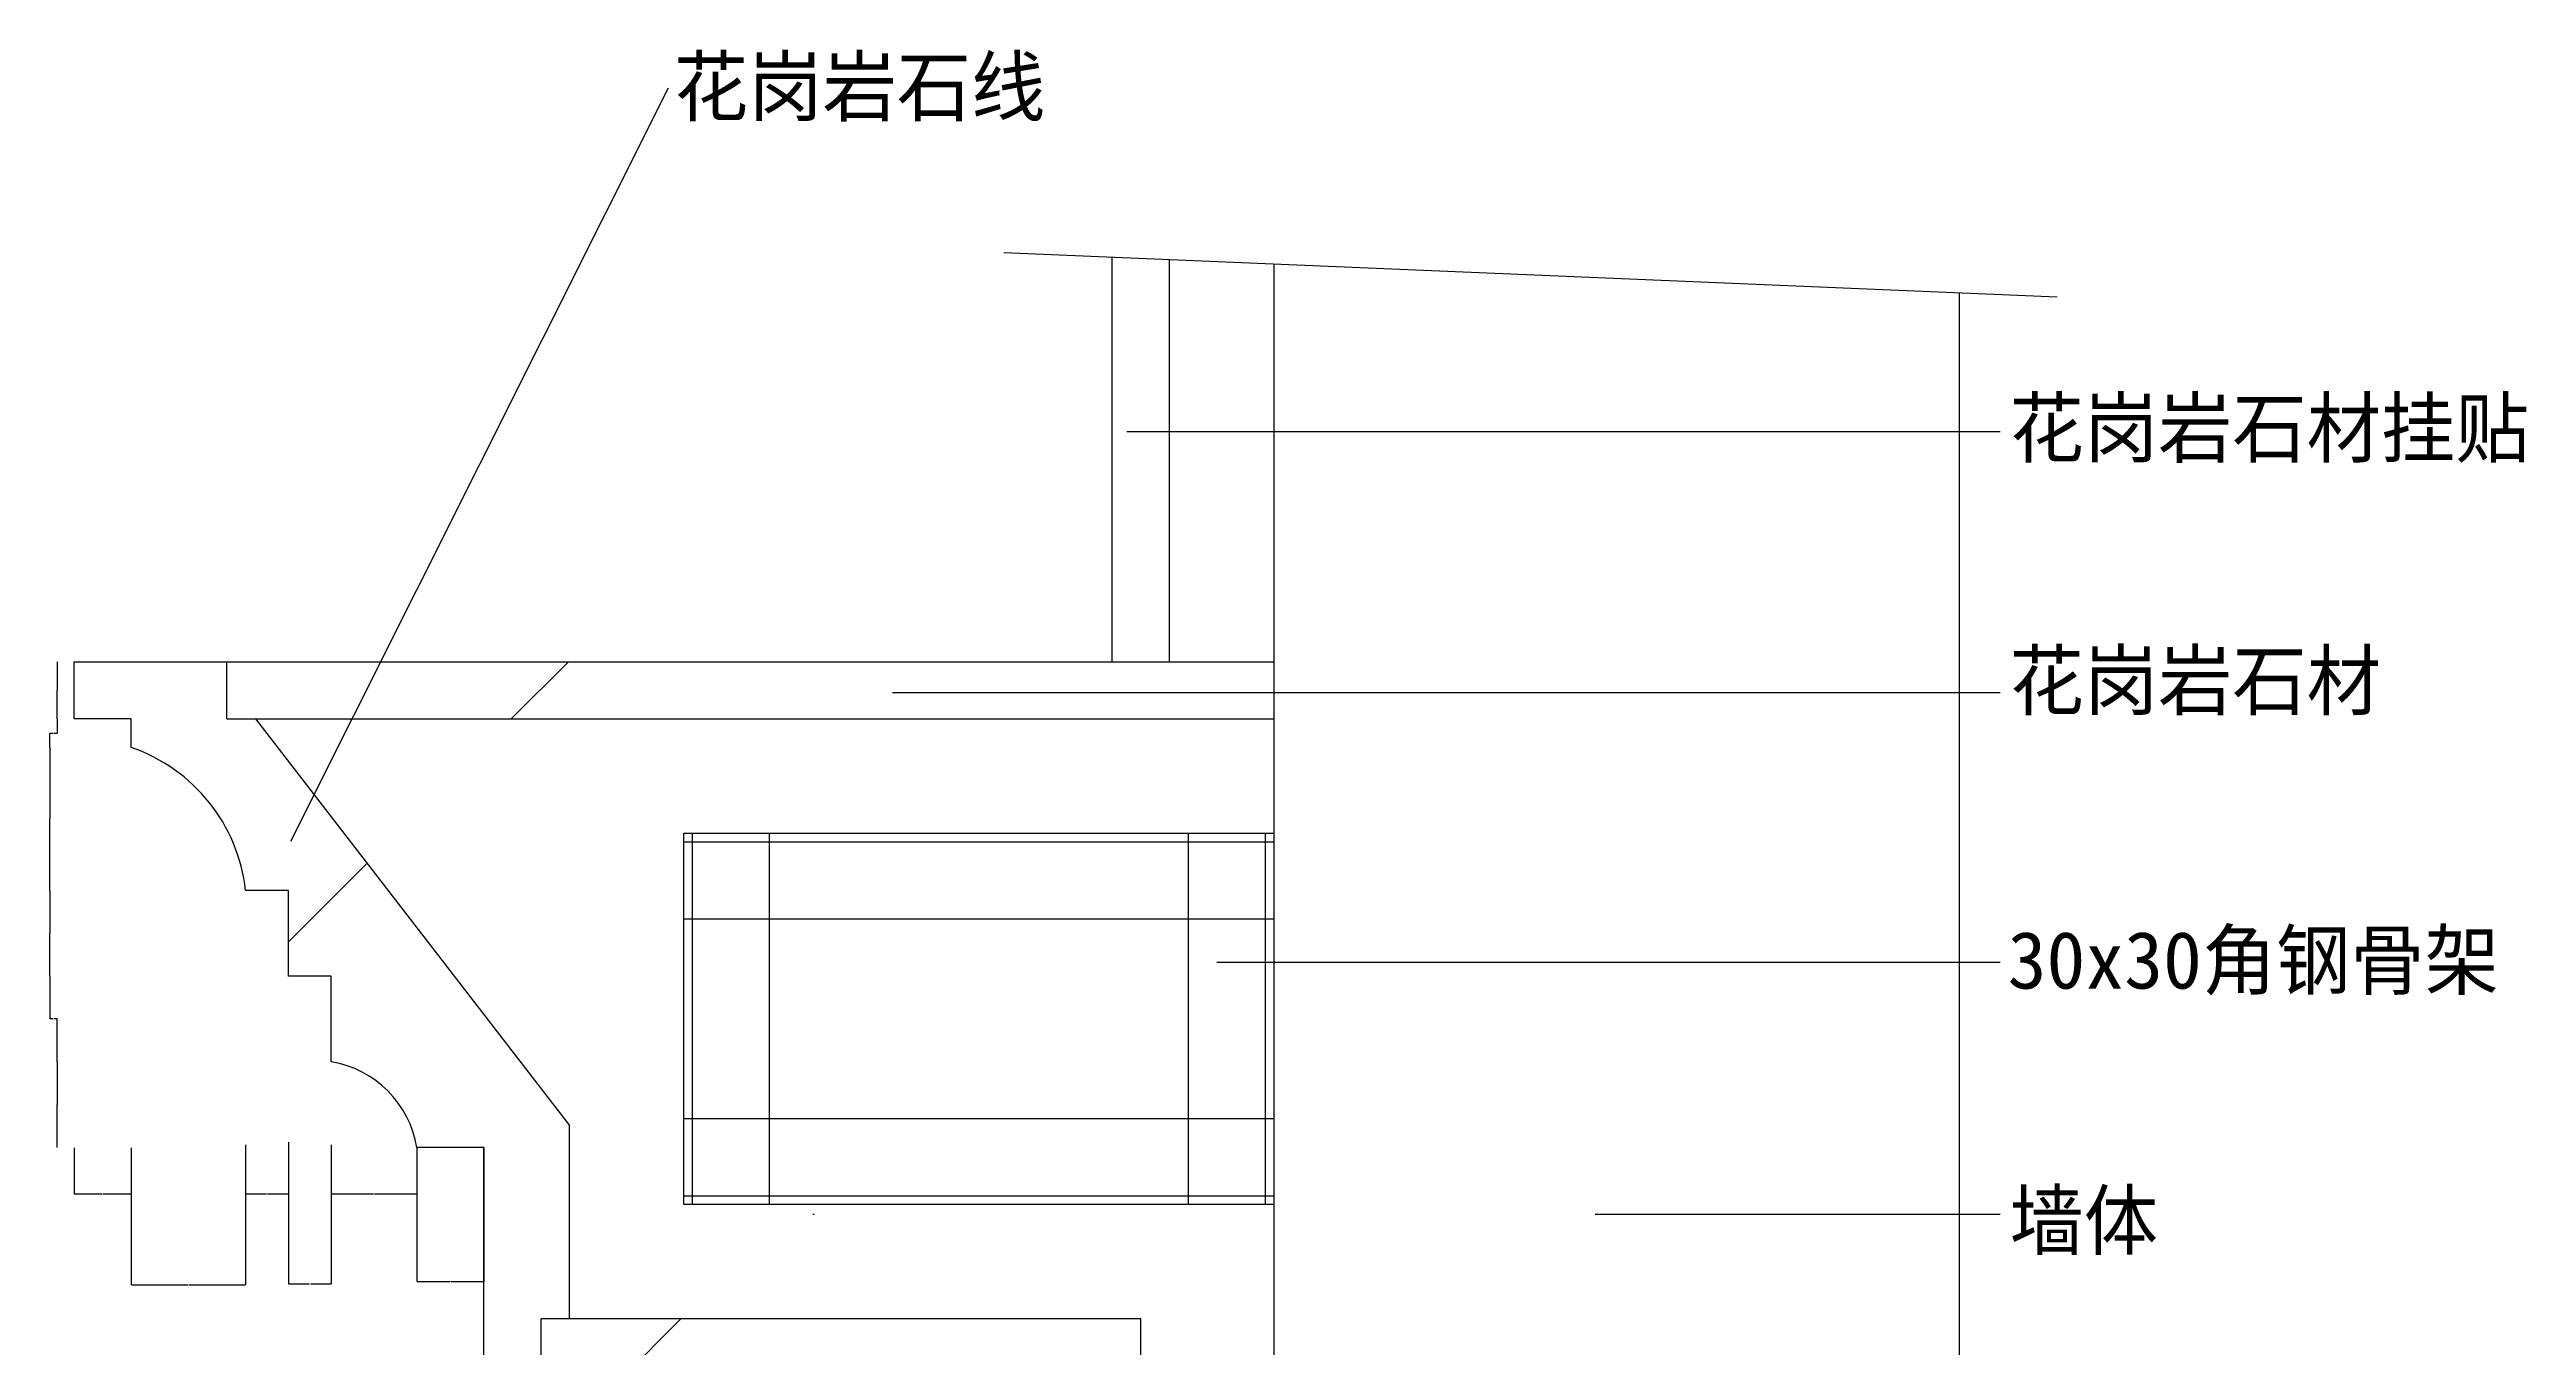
# Model space of a CAD drawing. Header units: metres. Extents: x 150 to 9015, y 196 to 11797.
# Drawn here: x 4663 to 8999, y 4372 to 6643 of the extents above; entities that cross this region are included whole.
import ezdxf

# ---------------------------------------------------------------- set-up
doc = ezdxf.new("R2010")
doc.units = ezdxf.units.M
for name, color, linetype in [('2', 2, 'Continuous'), ('3', 3, 'Continuous'), ('4', 4, 'Continuous'), ('7', 7, 'Continuous'), ('BH', 3, 'Continuous'), ('DIM', 3, 'Continuous'), ('TEXT', 3, 'Continuous')]:
    doc.layers.add(name, color=color, linetype=linetype)
doc.dimstyles.get("Standard").update_dxf_attribs({"dimtxt": 2.5, "dimasz": 2.5, "dimexe": 1.25, "dimexo": 0.625, "dimtad": 1, "dimcen": 2.5, "dimazin": 3, "dimtfac": 1, "dimtmove": 0, "dimatfit": 3})

# ---------------------------------------------------------------- blocks, each defined once
blk = doc.blocks.new('*D40')
for p, q in [((5156.37, 4726.08), (5156.37, 4640.35)), ((5306.37, 4721.6), (5306.37, 4640.35)), ((5156.62, 4640.35), (5230.37, 4640.35)), ((5232.37, 4640.35), (5306.12, 4640.35))]:
    blk.add_line(p, q)
at = {"layer": 'Defpoints'}
for p in [(5156.37, 4726.08), (5306.37, 4721.6), (5156.37, 4640.35)]:
    blk.add_point(p, dxfattribs=at)
at = {"layer": 'DIM', "insert": (5231.37, 4640.35), "char_height": 1, "attachment_point": 5}
blk.add_mtext('30', dxfattribs=at)
blk = doc.blocks.new('*D41')
for p, q in [((5306.37, 4721.6), (5306.37, 4487.25)), ((5423.62, 4721.6), (5423.62, 4487.25)), ((5306.62, 4487.25), (5363.995, 4487.25)), ((5365.995, 4487.25), (5423.37, 4487.25))]:
    blk.add_line(p, q)
at = {"layer": 'Defpoints'}
for p in [(5306.37, 4721.6), (5423.62, 4721.6), (5306.37, 4487.25)]:
    blk.add_point(p, dxfattribs=at)
at = {"layer": 'DIM', "insert": (5364.995, 4487.25), "char_height": 1, "attachment_point": 5}
blk.add_mtext('25', dxfattribs=at)
blk = doc.blocks.new('*D49')
for p, q in [((4676.62, 4871.6), (4676.62, 4796.6)), ((4676.37, 4796.6), (4676.12, 4796.6)), ((4676.62, 4721.6), (4676.62, 4796.6)), ((4676.62, 4796.6), (4676.62, 4796.6)), ((4676.87, 4796.6), (4677.12, 4796.6))]:
    blk.add_line(p, q)
at = {"layer": 'Defpoints'}
for p in [(4676.62, 4871.6), (4676.62, 4796.6), (4676.62, 4721.6)]:
    blk.add_point(p, dxfattribs=at)
at = {"layer": 'DIM', "insert": (4676.62, 4797.725), "char_height": 1, "attachment_point": 5}
blk.add_mtext('30', dxfattribs=at)
blk = doc.blocks.new('*D50')
for p, q in [((4706.37, 4721.06), (4706.37, 4640.35)), ((4806.37, 4721.06), (4806.37, 4640.35)), ((4706.62, 4640.35), (4755.37, 4640.35)), ((4757.37, 4640.35), (4806.12, 4640.35))]:
    blk.add_line(p, q)
at = {"layer": 'Defpoints'}
for p in [(4706.37, 4721.06), (4806.37, 4721.06), (4706.37, 4640.35)]:
    blk.add_point(p, dxfattribs=at)
at = {"layer": 'DIM', "insert": (4756.37, 4640.35), "char_height": 1, "attachment_point": 5}
blk.add_mtext('20', dxfattribs=at)
blk = doc.blocks.new('*D51')
for p, q in [((4806.37, 4721.06), (4806.37, 4481.39)), ((5006.37, 4726.08), (5006.37, 4481.39)), ((4806.62, 4481.39), (4905.37, 4481.39)), ((4907.37, 4481.39), (5006.12, 4481.39))]:
    blk.add_line(p, q)
at = {"layer": 'Defpoints'}
for p in [(4806.37, 4721.06), (5006.37, 4726.08), (4806.37, 4481.39)]:
    blk.add_point(p, dxfattribs=at)
at = {"layer": 'DIM', "insert": (4906.37, 4481.39), "char_height": 1, "attachment_point": 5}
blk.add_mtext('40', dxfattribs=at)
blk = doc.blocks.new('*D62')
for p, q in [((5081.37, 4731.1), (5081.37, 4640.35)), ((5006.37, 4726.08), (5006.37, 4640.35)), ((5006.62, 4640.35), (5042.87, 4640.35)), ((5044.87, 4640.35), (5081.12, 4640.35))]:
    blk.add_line(p, q)
at = {"layer": 'Defpoints'}
for p in [(5081.37, 4731.1), (5006.37, 4726.08), (5006.37, 4640.35)]:
    blk.add_point(p, dxfattribs=at)
at = {"layer": 'DIM', "insert": (5043.87, 4640.35), "char_height": 1, "attachment_point": 5}
blk.add_mtext('15', dxfattribs=at)
blk = doc.blocks.new('*D63')
for p, q in [((5081.37, 4731.1), (5081.37, 4482.76)), ((5156.37, 4726.08), (5156.37, 4482.76)), ((5081.62, 4482.76), (5117.87, 4482.76)), ((5119.87, 4482.76), (5156.12, 4482.76))]:
    blk.add_line(p, q)
at = {"layer": 'Defpoints'}
for p in [(5081.37, 4731.1), (5156.37, 4726.08), (5081.37, 4482.76)]:
    blk.add_point(p, dxfattribs=at)
at = {"layer": 'DIM', "insert": (5118.87, 4482.76), "char_height": 1, "attachment_point": 5}
blk.add_mtext('15', dxfattribs=at)
blk = doc.blocks.new('*D64')
for p, q in [((4664, 5421.6), (4664, 5296.6)), ((4663.75, 5296.6), (4663.5, 5296.6)), ((4664, 5171.6), (4664, 5296.6)), ((4664, 5296.6), (4664, 5296.6)), ((4664.25, 5296.6), (4664.5, 5296.6))]:
    blk.add_line(p, q)
at = {"layer": 'Defpoints'}
for p in [(4664, 5421.6), (4664, 5296.6), (4664, 5171.6)]:
    blk.add_point(p, dxfattribs=at)
at = {"layer": 'DIM', "insert": (4664, 5297.725), "char_height": 1, "attachment_point": 5}
blk.add_mtext('50', dxfattribs=at)
blk = doc.blocks.new('*D65')
for p, q in [((4676.69, 5471.6), (4676.69, 5446.6)), ((4664, 5421.6), (4664, 5446.6)), ((4664.25, 5446.6), (4669.345, 5446.6)), ((4671.345, 5446.6), (4676.44, 5446.6))]:
    blk.add_line(p, q)
at = {"layer": 'Defpoints'}
for p in [(4676.69, 5471.6), (4664, 5446.6), (4664, 5421.6)]:
    blk.add_point(p, dxfattribs=at)
at = {"layer": 'DIM', "insert": (4670.345, 5446.6), "char_height": 1, "attachment_point": 5}
blk.add_mtext('10', dxfattribs=at)
blk = doc.blocks.new('*D66')
for p, q in [((4676.69, 5571.6), (4676.69, 5521.6)), ((4676.44, 5521.6), (4676.19, 5521.6)), ((4676.69, 5471.6), (4676.69, 5521.6)), ((4676.69, 5521.6), (4676.69, 5521.6)), ((4676.94, 5521.6), (4677.19, 5521.6))]:
    blk.add_line(p, q)
at = {"layer": 'Defpoints'}
for p in [(4676.69, 5571.6), (4676.69, 5521.6), (4676.69, 5471.6)]:
    blk.add_point(p, dxfattribs=at)
at = {"layer": 'DIM', "insert": (4676.69, 5522.725), "char_height": 1, "attachment_point": 5}
blk.add_mtext('20', dxfattribs=at)
blk = doc.blocks.new('*D67')
for p, q in [((4664, 5021.6), (4664, 4946.6)), ((4669.31, 4946.6), (4663.75, 4946.6)), ((4676.87, 4946.6), (4671.31, 4946.6)), ((4676.62, 4871.6), (4676.62, 4946.6))]:
    blk.add_line(p, q)
at = {"layer": 'Defpoints'}
for p in [(4664, 5021.6), (4676.62, 4946.6), (4676.62, 4871.6)]:
    blk.add_point(p, dxfattribs=at)
at = {"layer": 'DIM', "insert": (4670.31, 4946.6), "char_height": 1, "attachment_point": 5}
blk.add_mtext('30', dxfattribs=at)
blk = doc.blocks.new('*D68')
for p, q in [((4664, 5171.6), (4664, 5096.6)), ((4663.75, 5096.6), (4663.5, 5096.6)), ((4664, 5021.6), (4664, 5096.6)), ((4664, 5096.6), (4664, 5096.6)), ((4664.25, 5096.6), (4664.5, 5096.6))]:
    blk.add_line(p, q)
at = {"layer": 'Defpoints'}
for p in [(4664, 5171.6), (4664, 5096.6), (4664, 5021.6)]:
    blk.add_point(p, dxfattribs=at)
at = {"layer": 'DIM', "insert": (4664, 5097.725), "char_height": 1, "attachment_point": 5}
blk.add_mtext('30', dxfattribs=at)

msp = doc.modelspace()

# ---------------------------------------------------------------- hatches: boundary and pattern name
at = {"layer": 'BH'}
h = msp.add_hatch(dxfattribs=at)
h.set_pattern_fill('ANSI33', scale=300)
h.paths.add_polyline_path([(6623.62, 6275.74), (6523.62, 6279.96), (6523.62, 5571.6), (6623.62, 5571.6)])
h.paths.add_polyline_path([(6806.96, 5571.6), (4973.62, 5571.6), (4973.62, 5471.6), (6806.96, 5471.6)])
h.paths.add_polyline_path([(4973.62, 5571.6), (4706.37, 5571.6), (4706.37, 5471.6), (4806.37, 5471.6), (4806.37, 5421.6, -0.29), (5006.37, 5171.6), (5081.37, 5171.6), (5081.37, 5021.6), (5156.37, 5021.6), (5156.37, 4871.6, -0.32), (5306.37, 4721.6), (5423.62, 4721.6), (5423.62, 4421.6), (5423.62, 4321.6), (5523.62, 4321.6), (5523.62, 4421.6), (5573.62, 4421.6), (5573.62, 4760), (5023.62, 5471.6), (4973.62, 5471.6)])
h.paths.add_polyline_path([(6573.62, 4421.6), (5523.62, 4421.6), (5523.62, 4321.6), (6573.62, 4321.6)])
h.paths.add_polyline_path([(6323.62, 4321.6), (6073.62, 4321.6), (6073.62, 4171.6), (6123.62, 4171.6), (6123.62, 4071.6), (6173.62, 4071.6), (6173.62, 4021.6, -0.29), (6273.62, 3871.6), (6323.62, 3871.6)])
h.paths.add_polyline_path([(6423.62, 4321.6), (6323.62, 4321.6), (6323.62, 3571.6), (6423.62, 3571.6)])
h.paths.add_polyline_path([(6573.62, 4321.6), (6423.62, 4321.6), (6423.62, 1571.6), (6498.62, 1571.6), (6498.62, 1671.6), (6573.62, 1671.6)])
h.paths.add_polyline_path([(6423.62, 2871.6), (6323.62, 2871.6), (6323.62, 2571.6), (6423.62, 2571.6)])
h.paths.add_polyline_path([(6423.62, 2571.6), (6123.62, 2571.6), (6123.62, 2396.6, -0.23), (6223.62, 2146.6), (6273.62, 2146.6), (6273.62, 2021.6), (6348.62, 2021.6), (6348.62, 1771.6), (6423.62, 1771.6)])
h.paths.add_polyline_path([(7256.96, 1671.6), (6498.62, 1671.6), (6498.62, 1571.6), (6523.62, 1571.6), (7256.96, 1571.6)])
h = msp.add_hatch(dxfattribs=at)
h.set_pattern_fill('AR-CONC', scale=15)
h.paths.add_polyline_path([(6806.96, 6268.01), (6623.62, 6275.74), (6623.62, 5571.6), (6806.96, 5571.6)])
h = msp.add_hatch(dxfattribs=at)
h.set_pattern_fill('ANSI31', scale=1500)
h.paths.add_polyline_path([(6806.96, 1846.6), (8006.96, 1846.6), (8006.96, 6217.41), (6806.96, 6268.01)])
h = msp.add_hatch(dxfattribs=at)
h.set_pattern_fill('AR-CONC', scale=15)
h.paths.add_polyline_path([(5573.62, 4760), (5573.62, 4421.6), (6573.62, 4421.6), (6573.62, 1671.6), (7256.96, 1671.6), (7256.96, 1846.6), (6806.96, 1846.6), (6806.96, 4621.6), (5773.62, 4621.6), (5773.62, 5271.6), (6806.96, 5271.6), (6806.96, 5471.6), (5023.62, 5471.6)])

# ---------------------------------------------------------------- linework, layer by layer
at = {"layer": '2'}
for p, q in [((6806.96, 1846.6), (6806.96, 6268.01)), ((8006.96, 1846.6), (8006.96, 6217.41))]:
    msp.add_line(p, q, dxfattribs=at)
at = {"layer": '3'}
msp.add_line((6334, 6287.96), (8177.96, 6210.2), dxfattribs=at)
at = {"layer": '4'}
for p, q in [((6523.62, 5571.6), (6523.62, 6279.96)), ((6623.62, 5571.6), (6623.62, 6275.74)), ((4706.37, 5571.6), (6806.96, 5571.6)), ((4973.62, 5471.6), (4973.62, 5571.6)), ((4973.62, 5471.6), (6806.96, 5471.6)), ((5023.62, 5471.6), (5573.62, 4760)), ((5773.62, 5271.6), (6806.96, 5271.6)), ((5773.62, 4621.6), (5773.62, 5271.6)), ((5573.62, 4421.6), (5573.62, 4760)), ((5423.62, 4421.6), (5423.62, 4721.6)), ((6806.96, 4621.6), (5773.62, 4621.6)), ((6573.62, 4421.6), (5523.62, 4421.6)), ((5523.62, 4321.6), (5523.62, 4421.6)), ((6573.62, 1671.6), (6573.62, 4421.6))]:
    msp.add_line(p, q, dxfattribs=at)
msp.add_lwpolyline([(5523.62, 4321.6), (5423.62, 4321.6), (5423.62, 4721.6), (5306.37, 4721.6, 0.32), (5156.37, 4871.6), (5156.37, 5021.6), (5081.37, 5021.6), (5081.37, 5171.6), (5006.37, 5171.6, 0.29), (4806.37, 5421.6), (4806.37, 5471.6), (4706.37, 5471.6), (4706.37, 5571.6)], format="xyb", dxfattribs=at)
at = {"layer": '7'}
for p, q in [((5773.62, 5256.6), (6806.96, 5256.6)), ((5788.62, 4621.6), (5788.62, 5271.6)), ((5923.62, 4621.6), (5923.62, 5271.6)), ((6656.96, 4621.6), (6656.96, 5271.6)), ((6791.96, 4621.6), (6791.96, 5271.6)), ((5773.62, 5121.6), (6806.96, 5121.6)), ((6806.96, 4771.6), (5773.62, 4771.6)), ((6806.96, 4636.6), (5773.62, 4636.6))]:
    msp.add_line(p, q, dxfattribs=at)

# ---------------------------------------------------------------- texts
at = {"layer": 'TEXT'}
for s, p in [('花岗岩石线', (5756.45, 6528.45)), ('花岗岩石材挂贴', (8094.56, 5931.07)), ('花岗岩石材', (8094.56, 5489.04)), ('30x30角钢骨架', (8091.06, 4999.67)), ('墙体', (8094.56, 4543.91))]:
    msp.add_text(s, height=100, dxfattribs=at).set_placement(p)

# ---------------------------------------------------------------- dimensions: what is measured, and where the dimension line sits
at = {"layer": 'DIM'}
for base, p1, p2, text, picture, middle in [((4676.69, 5521.6), (4676.69, 5471.6), (4676.69, 5571.6), '20', '*D66', (4676.69, 5522.725)), ((4664, 5446.6), (4664, 5421.6), (4676.69, 5471.6), '10', '*D65', (4670.345, 5446.6)), ((4664, 5296.6), (4664, 5171.6), (4664, 5421.6), '50', '*D64', (4664, 5297.725)), ((4664, 5096.6), (4664, 5021.6), (4664, 5171.6), '30', '*D68', (4664, 5097.725)), ((4676.62, 4946.6), (4676.62, 4871.6), (4664, 5021.6), '30', '*D67', (4670.31, 4946.6)), ((4676.62, 4796.6), (4676.62, 4721.6), (4676.62, 4871.6), '30', '*D49', (4676.62, 4797.725)), ((5006.37, 4640.35), (5006.37, 4726.08), (5081.37, 4731.1), '15', '*D62', (5043.87, 4640.35)), ((5081.37, 4482.76), (5081.37, 4731.1), (5156.37, 4726.08), '15', '*D63', (5118.87, 4482.76)), ((4706.37, 4640.35), (4706.37, 4721.06), (4806.37, 4721.06), '20', '*D50', (4756.37, 4640.35)), ((4806.37, 4481.39), (4806.37, 4721.06), (5006.37, 4726.08), '40', '*D51', (4906.37, 4481.39)), ((5156.37, 4640.35), (5156.37, 4726.08), (5306.37, 4721.6), '30', '*D40', (5231.37, 4640.35)), ((5306.37, 4487.25), (5306.37, 4721.6), (5423.62, 4721.6), '25', '*D41', (5364.995, 4487.25))]:
    dim = msp.add_linear_dim(base=base, p1=p1, p2=p2, text=text, dimstyle='Standard', dxfattribs=at)
    dim.commit()
    dim.dimension.update_dxf_attribs({"geometry": picture, "text_midpoint": middle})

# ---------------------------------------------------------------- leaders
for points in [[(5085.87, 5257.61), (5746.88, 6576.29)], [(6549.02, 5974.63), (8078.24, 5974.63)], [(6139.13, 5518.05), (8078.24, 5518.05)], [(6706.68, 5045.73), (8078.24, 5045.73)], [(7368.81, 4604.9), (8078.24, 4604.9)]]:
    msp.add_leader(points, dimstyle='Standard', dxfattribs=at)

doc.saveas('drawing.dxf')
